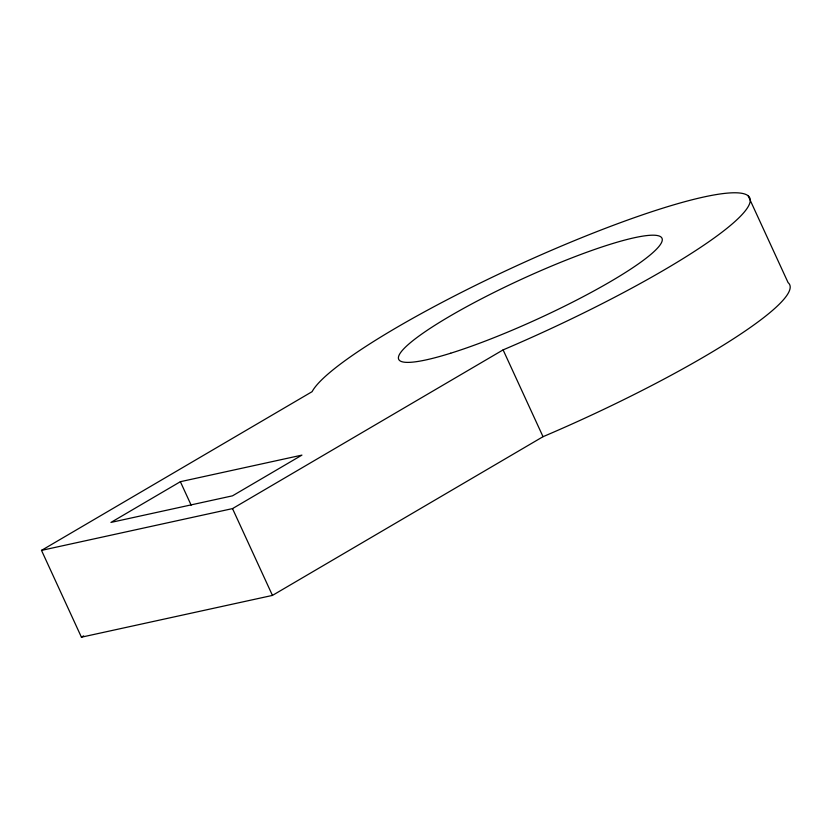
<?xml version="1.0" encoding="UTF-8"?>
<svg xmlns="http://www.w3.org/2000/svg" width="830" height="830" viewBox="0 0 830 830"><rect width="100%" height="100%" fill="white"/><g stroke="black" fill="none" stroke-linecap="round" stroke-linejoin="round"><path stroke-width="1.25" d="M41.5 550.383L312.09 391.677A241.53 35.7 -24.7 0 1 557.553 247.693A241.53 35.7 -24.7 0 1 748.577 205.913A241.53 35.7 -24.7 0 1 503.105 349.887L232.514 508.603L41.5 550.383L81.423 637.191L272.448 595.411L543.028 436.694A241.53 35.7 -24.7 0 0 788.106 282.656L748.183 195.849M180.369 481.701L110.94 522.423L232.504 495.832L301.933 455.11L180.369 481.701L191.159 505.169M81.423 637.191L83.664 635.884M503.105 349.887L543.028 436.694M232.514 508.603L272.448 595.411M450.711 353.207A144.918 21.424 -24.7 0 0 661.271 243.066A144.918 21.424 -24.7 0 0 479.003 300.107A144.918 21.424 -24.7 0 0 450.711 353.207"/></g></svg>
